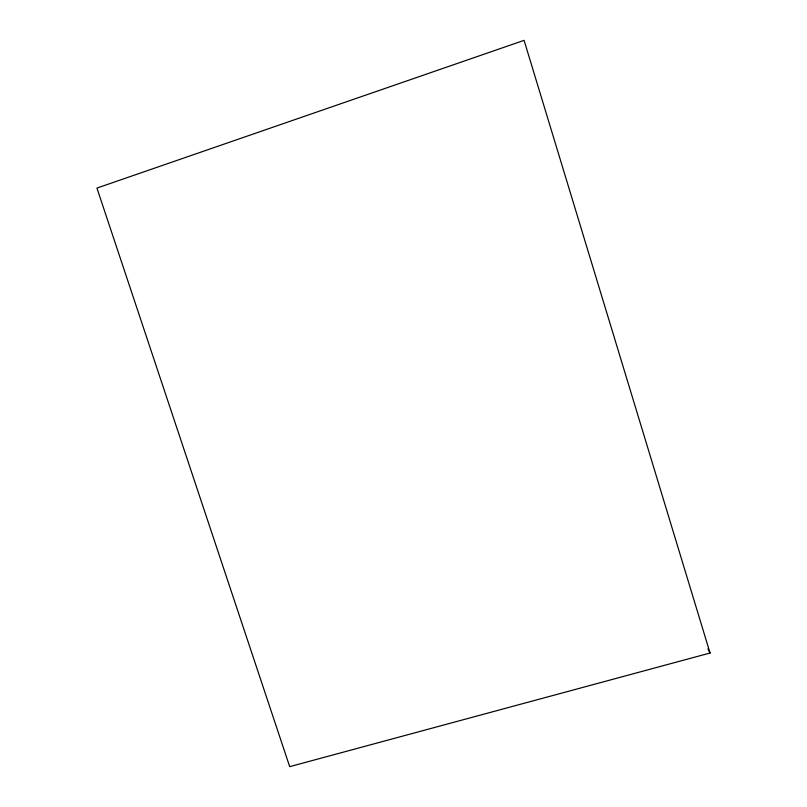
<?xml version="1.0" encoding="UTF-8"?>
<svg xmlns="http://www.w3.org/2000/svg" width="807" height="807" viewBox="0 0 807 807"><rect width="100%" height="100%" fill="white"/><g stroke="black" fill="none" stroke-linecap="round" stroke-linejoin="round"><path stroke-width="1.21" d="M710.059 653.014L289.693 766.65L96.941 188.081L524.086 40.35L710.059 653.014L707.9 648.848"/></g></svg>
